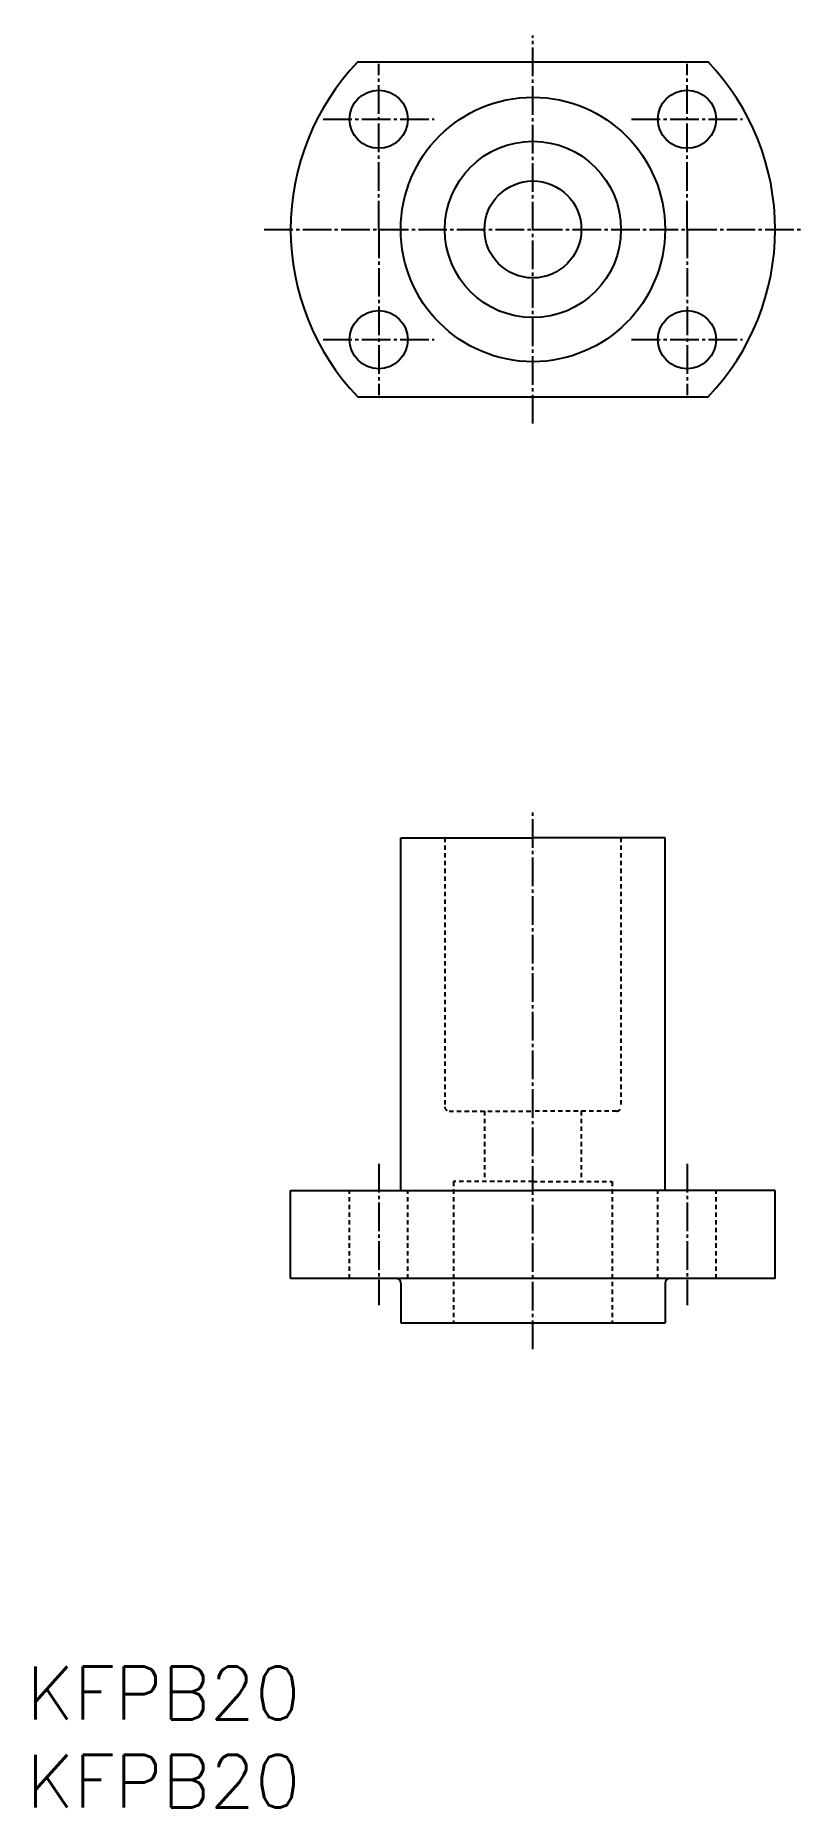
# Model space of a CAD drawing. Extents: x 273 to 360, y -543 to -342.
import ezdxf

# ---------------------------------------------------------------- set-up
doc = ezdxf.new("R2010")
doc.units = 0
doc.header["$LTSCALE"] = 0.25
doc.linetypes.add('CENTER', pattern=[17.5, 13, -1.5, 1.5, -1.5])
doc.linetypes.add('DASHED', pattern=[3.5, 2, -1.5])
doc.layers.get('0').update_dxf_attribs({"linetype": 'CONTINUOUS'})
doc.layers.add('CENTER', color=1, linetype='CENTER')
doc.styles.get("Standard").update_dxf_attribs({"font": 'txt', "bigfont": 'BIGFONT'})

msp = doc.modelspace()

# ---------------------------------------------------------------- linework, layer by layer
at = {"color": 7, "linetype": 'CONTINUOUS'}
for p, q in [((309.46, -345), (349.22, -345)), ((309.46, -383), (349.22, -383)), ((314.34, -473), (314.34, -433)), ((314.34, -433), (329.34, -433)), ((344.34, -433), (329.34, -433)), ((344.34, -473), (344.34, -433)), ((301.84, -473), (314.34, -473)), ((301.84, -483), (301.84, -473)), ((314.34, -473), (329.34, -473)), ((344.34, -473), (329.34, -473)), ((356.84, -473), (344.34, -473)), ((356.84, -483), (356.84, -473)), ((356.84, -483), (301.84, -483)), ((314.34, -483.5), (314.34, -488)), ((344.34, -483.5), (344.34, -488)), ((314.34, -488), (344.34, -488))]:
    msp.add_line(p, q, dxfattribs=at)
at = {"color": 3, "linetype": 'DASHED'}
for p, q in [((319.34, -433), (319.34, -463.5)), ((339.34, -433), (339.34, -463.5)), ((319.84, -464), (329.34, -464)), ((323.84, -464), (323.84, -472)), ((338.84, -464), (329.34, -464)), ((334.84, -464), (334.84, -472)), ((329.34, -472), (320.34, -472)), ((320.34, -472), (320.34, -488)), ((329.34, -472), (338.34, -472)), ((338.34, -472), (338.34, -488)), ((308.54, -483), (308.54, -473)), ((315.14, -483), (315.14, -473)), ((343.54, -483), (343.54, -473)), ((350.14, -483), (350.14, -473))]:
    msp.add_line(p, q, dxfattribs=at)
at = {"color": 7, "linetype": 'CONTINUOUS'}
for centre, radius in [((311.84, -351.5), 3.3), ((329.34, -364), 15), ((346.84, -351.5), 3.3), ((329.34, -364), 10), ((329.34, -364), 5.5), ((311.84, -376.5), 3.3), ((346.84, -376.5), 3.3)]:
    msp.add_circle(centre, radius, dxfattribs=at)
for centre, radius, start, end in [((329.34, -364), 27.5, 136.2979, 180), ((329.34, -364), 27.5, 0, 43.7021), ((329.34, -364), 27.5, 180, 223.7021), ((329.34, -364), 27.5, 316.2979, 0), ((313.84, -483.5), 0.5, 0, 90), ((344.84, -483.5), 0.5, 90, 180)]:
    msp.add_arc(centre, radius, start, end, dxfattribs=at)
at = {"color": 3, "linetype": 'DASHED'}
for centre, start, end in [((319.84, -463.5), 180, 270), ((338.84, -463.5), 270, 0)]:
    msp.add_arc(centre, 0.5, start, end, dxfattribs=at)
at = {"layer": 'CENTER', "color": 1, "linetype": 'CENTER'}
for p, q in [((329.34, -386), (329.34, -342)), ((311.84, -364), (311.84, -345.2)), ((346.84, -364), (346.84, -345.2)), ((305.54, -351.5), (318.14, -351.5)), ((340.54, -351.5), (353.14, -351.5)), ((298.84, -364), (359.84, -364)), ((311.84, -364), (311.84, -382.8)), ((346.84, -364), (346.84, -382.8)), ((305.54, -376.5), (318.14, -376.5)), ((340.54, -376.5), (353.14, -376.5)), ((329.34, -491), (329.34, -430)), ((311.84, -470), (311.84, -486)), ((346.84, -470), (346.84, -486))]:
    msp.add_line(p, q, dxfattribs=at)

# ---------------------------------------------------------------- texts
at = {"color": 7, "linetype": 'CONTINUOUS'}
for p in [(271.84, -533), (271.84, -543)]:
    msp.add_text('KFPB20', height=6, dxfattribs=at).set_placement(p)

doc.saveas('drawing.dxf')
